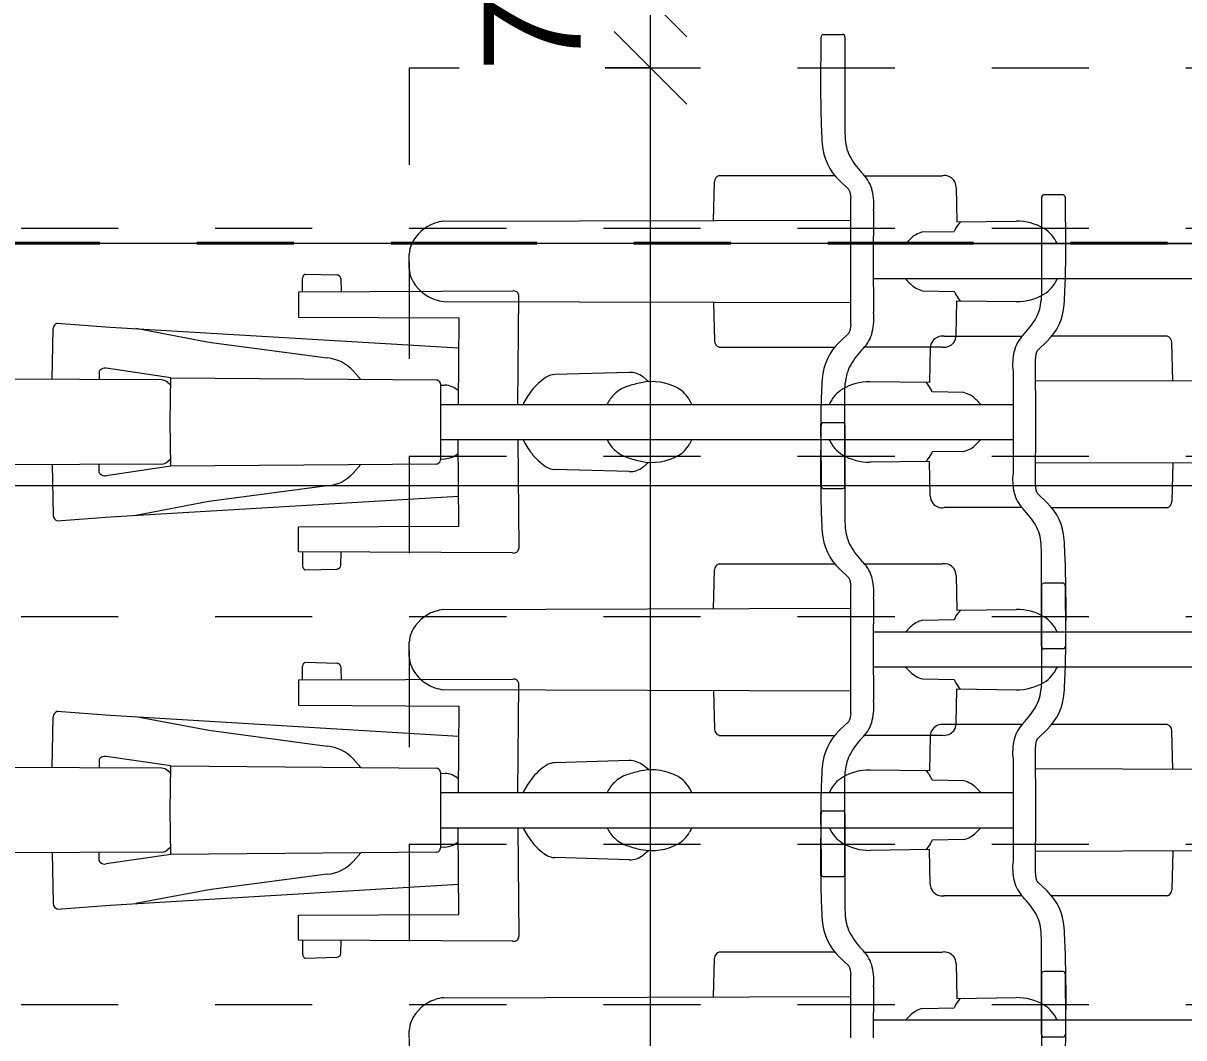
# Model space of a CAD drawing. Header units: metres. Extents: x -35.6 to 33, y -21.5 to 5.9.
# Drawn here: x 18.854 to 20.05, y -3.422 to -2.377 of the extents above; entities that cross this region are included whole.
import ezdxf

# ---------------------------------------------------------------- set-up
doc = ezdxf.new("R2010")
doc.units = ezdxf.units.M
doc.linetypes.add('_Verdeckte Linien_', pattern=[0.15, 0.1, -0.05])
doc.linetypes.add('Strichpunkt - Mittel', pattern=[0.35, 0.15, -0.1, 0, -0.1])
for name, color, linetype, lineweight in [('A-____-____-DIMS', 7, 'Continuous', 5), ('A-____-____-DIMS-50', 7, 'Continuous', 5), ('A-DETL-GENF-HDLN', 7, '_Verdeckte Linien_', 9), ('A-DETL-GENF-OTLN', 7, 'Continuous', 9), ('C-PRKG-____-OTLN', 7, 'Continuous', 9)]:
    doc.layers.add(name, color=color, linetype=linetype, lineweight=lineweight)
doc.layers.add('A-____-MATC-OTLN', color=7, linetype='Strichpunkt - Mittel', lineweight=40, true_color=0x0080ff)
doc.styles.add('Arial', font='arial.ttf', dxfattribs={"height": 0.1})
doc.dimstyles.new('SUB_Rohbau_fein', dxfattribs={"dimscale": 0.3048, "dimtxt": 0.102026, "dimasz": 0.246063, "dimexe": 0.164042, "dimexo": 0.0625, "dimgap": 0.123031, "dimtad": 1, "dimdec": 1, "dimlfac": 100, "dimrnd": 0.5, "dimdsep": 46, "dimtxsty": 'Arial', "dimblk1": 'OBLIQUE', "dimblk2": 'OBLIQUE', "dimsah": 1, "dimcen": 0.09, "dimazin": 0, "dimtfac": 1, "dimtdec": 4, "dimtix": 1, "dimtmove": 0, "dimatfit": 3, "dimfxl": 0.164042, "dimfxlon": 1, "dimtvp": 1, "dimtfill": 1, "dimtolj": 1, "dimtzin": 0, "dimarcsym": 2})
doc.dimstyles.new('SUB_Rohbau_fein_1', dxfattribs={"dimscale": 0.3048, "dimtxt": 0.102026, "dimasz": 0.246063, "dimexe": 0.164042, "dimexo": 0.0625, "dimgap": 0.123031, "dimtad": 1, "dimrnd": 0.005, "dimzin": 0, "dimdsep": 46, "dimtxsty": 'Arial', "dimblk1": 'OBLIQUE', "dimblk2": 'OBLIQUE', "dimsah": 1, "dimcen": 0.09, "dimazin": 0, "dimtfac": 1, "dimtdec": 4, "dimtix": 1, "dimtmove": 0, "dimatfit": 3, "dimfxl": 0.164042, "dimfxlon": 1, "dimtvp": 1, "dimtfill": 1, "dimtolj": 1, "dimtzin": 0, "dimarcsym": 2})

# ---------------------------------------------------------------- blocks, each defined once
blk = doc.blocks.new('Fahrradstellplatz - Fahrradstellplatz-23803867--01_UG_OK_FFB_AF_ru')
at = {"layer": 'A-DETL-GENF-HDLN', "color": 253, "true_color": 0x999999}
for p, q in [((2.4, 0), (2.4, 2)), ((2.4, 0), (2.4, 2)), ((2.8, 0), (2.8, 2)), ((2.8, 0), (2.8, 2)), ((3.2, 0), (3.2, 2))]:
    blk.add_line(p, q, dxfattribs=at)
at = {"layer": 'A-DETL-GENF-OTLN', "color": 253, "true_color": 0x999999}
for p, q in [((2.5573, 1.3551), (2.5556, 1.7345)), ((2.6439, 1.3551), (2.6456, 1.7345)), ((2.9573, 1.3551), (2.9556, 1.7345)), ((3.0439, 1.3551), (3.0456, 1.7345)), ((2.4987, 1.4626), (2.5028, 1.408)), ((2.5568, 1.4679), (2.5043, 1.4669)), ((2.6444, 1.4679), (2.6969, 1.4669)), ((2.7025, 1.4626), (2.6984, 1.408)), ((2.8987, 1.4626), (2.9028, 1.408)), ((2.9568, 1.4679), (2.9043, 1.4669)), ((3.0444, 1.4679), (3.0969, 1.4669)), ((3.1025, 1.4626), (3.0984, 1.408)), ((2.555, 1.3458), (2.5452, 1.4123)), ((2.5486, 1.4194), (2.557, 1.4194)), ((2.6526, 1.4194), (2.6442, 1.4194)), ((2.6462, 1.3458), (2.656, 1.4123)), ((2.955, 1.3458), (2.9452, 1.4123)), ((2.9486, 1.4194), (2.957, 1.4194)), ((3.0526, 1.4194), (3.0442, 1.4194)), ((3.0462, 1.3458), (3.056, 1.4123)), ((2.5028, 1.408), (2.5243, 1.0493)), ((2.6984, 1.408), (2.6769, 1.0493)), ((2.9028, 1.408), (2.9243, 1.0493)), ((3.0984, 1.408), (3.0769, 1.0493)), ((2.5186, 1.3065), (2.5044, 1.3816)), ((2.6826, 1.3065), (2.6968, 1.3816)), ((2.9186, 1.3065), (2.9044, 1.3816)), ((3.0826, 1.3065), (3.0968, 1.3816)), ((2.555, 1.3458), (2.6006, 1.3465)), ((2.5573, 1.0716), (2.555, 1.3458)), ((2.5623, 1.3459), (2.56, 1.3486)), ((2.6006, 1.3465), (2.6462, 1.3458)), ((2.6389, 1.3459), (2.6411, 1.3486)), ((2.6462, 1.3458), (2.6439, 1.0716)), ((2.955, 1.3458), (3.0006, 1.3465)), ((2.9573, 1.0716), (2.955, 1.3458)), ((2.9623, 1.3459), (2.96, 1.3486)), ((3.0006, 1.3465), (3.0462, 1.3458)), ((3.0389, 1.3459), (3.0411, 1.3486)), ((3.0462, 1.3458), (3.0439, 1.0716)), ((2.5347, 1.1845), (2.5186, 1.3065)), ((2.6664, 1.1845), (2.6826, 1.3065)), ((2.9347, 1.1845), (2.9186, 1.3065)), ((3.0664, 1.1845), (3.0826, 1.3065)), ((2.4666, 1.2102), (2.4523, 1.21)), ((2.4658, 0.9937), (2.4667, 1.2142)), ((2.4667, 1.2142), (2.4925, 1.2142)), ((2.4925, 1.2142), (2.4933, 1.049)), ((2.7087, 1.2142), (2.7079, 1.049)), ((2.7345, 1.2142), (2.7087, 1.2142)), ((2.7354, 0.9937), (2.7345, 1.2142)), ((2.7345, 1.2102), (2.7489, 1.21)), ((2.8666, 1.2102), (2.8523, 1.21)), ((2.8658, 0.9937), (2.8667, 1.2142)), ((2.8667, 1.2142), (2.8925, 1.2142)), ((2.8925, 1.2142), (2.8933, 1.049)), ((3.1087, 1.2142), (3.1079, 1.049)), ((3.1345, 1.2142), (3.1087, 1.2142)), ((3.1354, 0.9937), (3.1345, 1.2142)), ((3.1345, 1.2102), (3.1489, 1.21)), ((2.4482, 1.2074), (2.4491, 1.1747)), ((2.753, 1.2074), (2.7521, 1.1747)), ((2.8482, 1.2074), (2.8491, 1.1747)), ((3.153, 1.2074), (3.1521, 1.1747)), ((2.4529, 1.1705), (2.4665, 1.1702)), ((2.7483, 1.1705), (2.7347, 1.1702)), ((2.8529, 1.1705), (2.8665, 1.1702)), ((3.1483, 1.1705), (3.1347, 1.1702)), ((2.5567, 1.1498), (2.5478, 1.1579)), ((2.6445, 1.1498), (2.6534, 1.1579)), ((2.9567, 1.1498), (2.9478, 1.1579)), ((3.0445, 1.1498), (3.0534, 1.1579)), ((2.5604, 1.0681), (2.5621, 1.0675)), ((2.5621, 1.0675), (2.6006, 1.0674)), ((2.5624, 1.0675), (2.5627, 1.0634)), ((2.5825, 1.0675), (2.5825, 0.478)), ((2.6006, 1.0674), (2.6391, 1.0675)), ((2.6187, 1.0675), (2.6187, 0.478)), ((2.6387, 1.0675), (2.6385, 1.0634)), ((2.6391, 1.0675), (2.6408, 1.0681)), ((2.9604, 1.0681), (2.9621, 1.0675)), ((2.9621, 1.0675), (3.0006, 1.0674)), ((2.9624, 1.0675), (2.9627, 1.0634)), ((2.9825, 1.0675), (2.9825, 0.478)), ((3.0006, 1.0674), (3.0391, 1.0675)), ((3.0187, 1.0675), (3.0187, 0.478)), ((3.0387, 1.0675), (3.0385, 1.0634)), ((3.0391, 1.0675), (3.0408, 1.0681)), ((2.4933, 1.049), (2.5825, 1.0497)), ((2.7079, 1.049), (2.6187, 1.0497)), ((2.8933, 1.049), (2.9825, 1.0497)), ((3.1079, 1.049), (3.0187, 1.0497)), ((2.5825, 0.9883), (2.4707, 0.9872)), ((2.6187, 0.9883), (2.7305, 0.9872)), ((2.9825, 0.9883), (2.8707, 0.9872)), ((3.0187, 0.9883), (3.1305, 0.9872)), ((2.5495, 0.8735), (2.5517, 0.95)), ((2.6517, 0.8735), (2.6495, 0.95)), ((2.9495, 0.8735), (2.9517, 0.95)), ((3.0517, 0.8735), (3.0495, 0.95)), ((2.5591, 0.8532), (2.5542, 0.8592)), ((2.6421, 0.8532), (2.647, 0.8592)), ((2.9591, 0.8532), (2.9542, 0.8592)), ((3.0421, 0.8532), (3.047, 0.8592)), ((2.5825, 0.809), (2.5779, 0.8114)), ((2.6187, 0.809), (2.6233, 0.8114)), ((2.9825, 0.809), (2.9779, 0.8114)), ((3.0187, 0.809), (3.0233, 0.8114)), ((2.56, 0.564), (2.5592, 0.6253)), ((2.6412, 0.564), (2.642, 0.6253)), ((2.96, 0.564), (2.9592, 0.6253)), ((3.0412, 0.564), (3.042, 0.6253)), ((2.5242, 0.5633), (2.56, 0.564)), ((2.5599, 0.5677), (2.5626, 0.5655)), ((2.6413, 0.5677), (2.6386, 0.5655)), ((2.677, 0.5633), (2.6412, 0.564)), ((2.9242, 0.5633), (2.96, 0.564)), ((2.9599, 0.5677), (2.9626, 0.5655)), ((3.0413, 0.5677), (3.0386, 0.5655)), ((3.077, 0.5633), (3.0412, 0.564)), ((2.5703, 0.5287), (2.5697, 0.5614)), ((2.6309, 0.5287), (2.6315, 0.5614)), ((2.9703, 0.5287), (2.9697, 0.5614)), ((3.0309, 0.5287), (3.0315, 0.5614)), ((2.5124, 0.469), (2.5124, 0.5492)), ((2.6888, 0.469), (2.6888, 0.5492)), ((2.9124, 0.469), (2.9124, 0.5492)), ((3.0888, 0.469), (3.0888, 0.5492)), ((2.5825, 0.5111), (2.5776, 0.516)), ((2.6187, 0.5111), (2.6236, 0.516)), ((2.9825, 0.5111), (2.9776, 0.516)), ((3.0187, 0.5111), (3.0236, 0.516)), ((2.6006, 0.4779), (2.5482, 0.4781)), ((2.653, 0.4781), (2.6006, 0.4779)), ((3.0006, 0.4779), (2.9482, 0.4781)), ((3.053, 0.4781), (3.0006, 0.4779)), ((2.5354, 0.4549), (2.6006, 0.4547)), ((2.5593, 0.0357), (2.5581, 0.4548)), ((2.6006, 0.4547), (2.6658, 0.4549)), ((2.6419, 0.0357), (2.6431, 0.4548)), ((2.9354, 0.4549), (3.0006, 0.4547)), ((2.9593, 0.0357), (2.9581, 0.4548)), ((3.0006, 0.4547), (3.0658, 0.4549)), ((3.0419, 0.0357), (3.0431, 0.4548)), ((2.4317, 0.4488), (2.3358, 0.4486)), ((2.3667, 0.4263), (2.3667, 0.4463)), ((2.3695, 0.4488), (2.4654, 0.4486)), ((2.4345, 0.4263), (2.4345, 0.4463)), ((2.4654, 0.4486), (2.4751, 0.4491)), ((2.5266, 0.4527), (2.5174, 0.443)), ((2.6746, 0.4527), (2.6838, 0.443)), ((2.7358, 0.4486), (2.7261, 0.4491)), ((2.8317, 0.4488), (2.7358, 0.4486)), ((2.7667, 0.4263), (2.7667, 0.4463)), ((2.7695, 0.4488), (2.8654, 0.4486)), ((2.8345, 0.4263), (2.8345, 0.4463)), ((2.8654, 0.4486), (2.8751, 0.4491)), ((2.9266, 0.4527), (2.9174, 0.443)), ((3.0746, 0.4527), (3.0838, 0.443)), ((3.1358, 0.4486), (3.1261, 0.4491)), ((3.2317, 0.4488), (3.1358, 0.4486)), ((3.2345, 0.4263), (3.2345, 0.4463)), ((2.5122, 0.3193), (2.5122, 0.4382)), ((2.689, 0.3193), (2.689, 0.4382)), ((2.9122, 0.3193), (2.9122, 0.4382)), ((3.089, 0.3193), (3.089, 0.4382)), ((2.4202, 0.4238), (2.3698, 0.4242)), ((2.381, 0.4238), (2.4314, 0.4242)), ((2.8202, 0.4238), (2.7698, 0.4242)), ((2.781, 0.4238), (2.8314, 0.4242)), ((3.181, 0.4238), (3.2314, 0.4242)), ((2.5585, 0.3133), (2.5186, 0.3144)), ((2.6427, 0.3133), (2.6826, 0.3144)), ((2.9585, 0.3133), (2.9186, 0.3144)), ((3.0427, 0.3133), (3.0826, 0.3144))]:
    blk.add_line(p, q, dxfattribs=at)
for centre, radius, start, end in [((2.5045, 1.4608), 0.00606, 91.0937, 163.2001), ((2.6967, 1.4608), 0.00606, 16.7999, 88.9063), ((2.9045, 1.4608), 0.00606, 91.0937, 163.2001), ((3.0967, 1.4608), 0.00606, 16.7999, 88.9063), ((2.5532, 1.4134), 0.00806, 139.5195, 188.3681), ((2.5486, 1.4174), 0.00199, 89.2163, 139.5195), ((2.6526, 1.4174), 0.00199, 40.4805, 90.7837), ((2.648, 1.4134), 0.00806, 351.6319, 40.4805), ((2.9532, 1.4134), 0.00806, 139.5195, 188.3681), ((2.9486, 1.4174), 0.00199, 89.2163, 139.5195), ((3.0526, 1.4174), 0.00199, 40.4805, 90.7837), ((3.048, 1.4134), 0.00806, 351.6319, 40.4805), ((2.5689, 1.3562), 0.0117, 185.1134, 220.3907), ((2.6323, 1.3562), 0.0117, 319.6093, 354.8866), ((2.9689, 1.3562), 0.0117, 185.1134, 220.3907), ((3.0323, 1.3562), 0.0117, 319.6093, 354.8866), ((2.4524, 1.2054), 0.00464, 90.4692, 154.4859), ((2.7488, 1.2054), 0.00464, 25.5141, 89.5308), ((2.8524, 1.2054), 0.00464, 90.4692, 154.4859), ((3.1488, 1.2054), 0.00464, 25.5141, 89.5308), ((2.5758, 1.1882), 0.0413, 185.2207, 227.2443), ((2.6254, 1.1882), 0.0413, 312.7557, 354.7793), ((2.9758, 1.1882), 0.0413, 185.2207, 227.2443), ((3.0254, 1.1882), 0.0413, 312.7557, 354.7793), ((2.4535, 1.1749), 0.00438, 181.6744, 261.5061), ((2.7477, 1.1749), 0.00438, 278.4939, 358.3256), ((2.8535, 1.1749), 0.00438, 181.6744, 261.5061), ((3.1477, 1.1749), 0.00438, 278.4939, 358.3256), ((2.562, 1.0727), 0.00483, 193.2596, 250.1257), ((2.6392, 1.0727), 0.00483, 289.8743, 346.7404), ((2.962, 1.0727), 0.00483, 193.2596, 250.1257), ((3.0392, 1.0727), 0.00483, 289.8743, 346.7404), ((2.5854, 1.0646), 0.0228, 183.0499, 221.2324), ((2.6158, 1.0646), 0.0228, 318.7676, 356.9501), ((2.9854, 1.0646), 0.0228, 183.0499, 221.2324), ((3.0158, 1.0646), 0.0228, 318.7676, 356.9501), ((2.4706, 0.9923), 0.00508, 164.2179, 270.5532), ((2.7305, 0.9923), 0.00508, 269.4468, 15.7821), ((2.8706, 0.9923), 0.00508, 164.2179, 270.5532), ((3.1305, 0.9923), 0.00508, 269.4468, 15.7821), ((2.6288, 0.893), 0.1011, 117.2613, 126.5019), ((2.5724, 0.893), 0.1011, 53.4981, 62.7387), ((3.0288, 0.893), 0.1011, 117.2613, 126.5019), ((2.9724, 0.893), 0.1011, 53.4981, 62.7387), ((2.6028, 0.9281), 0.0574, 126.5019, 147.5068), ((2.5984, 0.9281), 0.0574, 32.4932, 53.4981), ((3.0028, 0.9281), 0.0574, 126.5019, 147.5068), ((2.9984, 0.9281), 0.0574, 32.4932, 53.4981), ((2.5693, 0.9495), 0.0176, 147.5068, 178.3381), ((2.6319, 0.9495), 0.0176, 1.6619, 32.4932), ((2.9693, 0.9495), 0.0176, 147.5068, 178.3381), ((3.0319, 0.9495), 0.0176, 1.6619, 32.4932), ((2.5986, 0.8634), 0.0367, 136.3239, 161.1879), ((2.5961, 0.8658), 0.0333, 114.1511, 136.3239), ((2.6051, 0.8658), 0.0333, 43.6761, 65.8489), ((2.6026, 0.8634), 0.0367, 18.8121, 43.6761), ((2.9986, 0.8634), 0.0367, 136.3239, 161.1879), ((2.9961, 0.8658), 0.0333, 114.1511, 136.3239), ((3.0051, 0.8658), 0.0333, 43.6761, 65.8489), ((3.0026, 0.8634), 0.0367, 18.8121, 43.6761), ((2.5712, 0.8728), 0.0217, 178.2161, 218.6857), ((2.671, 0.8388), 0.1131, 161.1879, 168.5086), ((2.5302, 0.8388), 0.1131, 11.4914, 18.8121), ((2.63, 0.8728), 0.0217, 321.3143, 1.7839), ((2.9712, 0.8728), 0.0217, 178.2161, 218.6857), ((3.071, 0.8388), 0.1131, 161.1879, 168.5086), ((2.9302, 0.8388), 0.1131, 11.4914, 18.8121), ((3.03, 0.8728), 0.0217, 321.3143, 1.7839), ((2.6151, 0.8501), 0.0561, 168.5086, 208.7294), ((2.5861, 0.8501), 0.0561, 331.2706, 11.4914), ((3.0151, 0.8501), 0.0561, 168.5086, 208.7294), ((2.9861, 0.8501), 0.0561, 331.2706, 11.4914), ((2.5914, 0.8372), 0.0291, 208.7294, 242.3562), ((2.6097, 0.8372), 0.0291, 297.6438, 331.2706), ((2.9914, 0.8372), 0.0291, 208.7294, 242.3562), ((3.0097, 0.8372), 0.0291, 297.6438, 331.2706), ((2.5952, 0.6369), 0.033, 113.0393, 149.4774), ((2.606, 0.6369), 0.033, 30.5226, 66.9607), ((2.9952, 0.6369), 0.033, 113.0393, 149.4774), ((3.006, 0.6369), 0.033, 30.5226, 66.9607), ((2.6138, 0.626), 0.0546, 149.4774, 180.6909), ((2.5874, 0.626), 0.0546, 359.3091, 30.5226), ((3.0138, 0.626), 0.0546, 149.4774, 180.6909), ((2.9874, 0.626), 0.0546, 359.3091, 30.5226), ((2.5241, 0.5518), 0.0115, 89.7991, 128.2192), ((2.577, 0.5825), 0.0223, 229.8575, 251.052), ((2.6242, 0.5825), 0.0223, 288.948, 310.1425), ((2.6771, 0.5518), 0.0115, 51.7808, 90.2009), ((2.9241, 0.5518), 0.0115, 89.7991, 128.2192), ((2.977, 0.5825), 0.0223, 229.8575, 251.052), ((3.0242, 0.5825), 0.0223, 288.948, 310.1425), ((3.0771, 0.5518), 0.0115, 51.7808, 90.2009), ((2.5247, 0.551), 0.0125, 128.2192, 188.3038), ((2.6765, 0.551), 0.0125, 351.6962, 51.7808), ((2.9247, 0.551), 0.0125, 128.2192, 188.3038), ((3.0765, 0.551), 0.0125, 351.6962, 51.7808), ((2.5968, 0.5354), 0.0273, 194.1816, 225.3541), ((2.6044, 0.5354), 0.0273, 314.6459, 345.8184), ((2.9968, 0.5354), 0.0273, 194.1816, 225.3541), ((3.0044, 0.5354), 0.0273, 314.6459, 345.8184), ((2.5414, 0.4178), 0.0607, 83.5208, 102.9222), ((2.6598, 0.4178), 0.0607, 77.0778, 96.4792), ((2.9414, 0.4178), 0.0607, 83.5208, 102.9222), ((3.0598, 0.4178), 0.0607, 77.0778, 96.4792), ((2.4519, 0.5273), 0.0839, 300.1335, 314.8059), ((2.5355, 0.4431), 0.0347, 102.9222, 134.8059), ((2.6656, 0.4431), 0.0347, 45.1941, 77.0778), ((2.7493, 0.5273), 0.0839, 225.1941, 239.8665), ((2.8519, 0.5273), 0.0839, 300.1335, 314.8059), ((2.9355, 0.4431), 0.0347, 102.9222, 134.8059), ((3.0656, 0.4431), 0.0347, 45.1941, 77.0778), ((3.1493, 0.5273), 0.0839, 225.1941, 239.8665), ((2.473, 0.491), 0.0419, 272.8793, 300.1335), ((2.5353, 0.4364), 0.0186, 89.7864, 118.0605), ((2.6659, 0.4364), 0.0186, 61.9395, 90.2136), ((2.7282, 0.491), 0.0419, 239.8665, 267.1207), ((2.873, 0.491), 0.0419, 272.8793, 300.1335), ((2.9353, 0.4364), 0.0186, 89.7864, 118.0605), ((3.0659, 0.4364), 0.0186, 61.9395, 90.2136), ((3.1282, 0.491), 0.0419, 239.8665, 267.1207), ((2.3692, 0.4463), 0.00251, 83.5873, 180), ((2.4319, 0.4463), 0.00251, 0, 96.4127), ((2.4762, 0.482), 0.0567, 273.4273, 316.6249), ((2.725, 0.482), 0.0567, 223.3751, 266.5727), ((2.7692, 0.4463), 0.00251, 83.5873, 180), ((2.8319, 0.4463), 0.00251, 0, 96.4127), ((2.8762, 0.482), 0.0567, 273.4273, 316.6249), ((3.125, 0.482), 0.0567, 223.3751, 266.5727), ((3.2319, 0.4463), 0.00251, 0, 96.4127), ((2.3761, 1.3361), 0.9124, 266.5727, 270.3077), ((2.3698, 0.4274), 0.00327, 199.6166, 269.5389), ((2.4251, 1.3361), 0.9124, 269.6923, 273.4273), ((2.4314, 0.4274), 0.00327, 270.4611, 340.3834), ((2.7761, 1.3361), 0.9124, 266.5727, 270.3077), ((2.7698, 0.4274), 0.00327, 199.6166, 269.5389), ((2.8251, 1.3361), 0.9124, 269.6923, 273.4273), ((2.8314, 0.4274), 0.00327, 270.4611, 340.3834), ((3.1761, 1.3361), 0.9124, 266.5727, 270.3077), ((3.2314, 0.4274), 0.00327, 270.4611, 340.3834), ((2.5188, 0.3212), 0.00683, 196.6805, 268.4014), ((2.6824, 0.3212), 0.00683, 271.5986, 343.3195), ((2.9188, 0.3212), 0.00683, 196.6805, 268.4014), ((3.0824, 0.3212), 0.00683, 271.5986, 343.3195)]:
    blk.add_arc(centre, radius, start, end, dxfattribs=at)
blk = doc.blocks.new('Fahrradstellplatz - Fahrradstellplatz-23804100--01_UG_OK_FFB_AF_ru')
at = {"layer": 'A-DETL-GENF-HDLN', "color": 253, "true_color": 0x999999}
for p, q in [((2.4, 0), (2, 0)), ((2.4, 0), (2.4, -2)), ((2.8, 0), (2.4, 0)), ((2.4, 0), (2.4, -2)), ((2.8, 0), (2.8, -2)), ((3.2, 0), (2.8, 0)), ((2.8, 0), (2.8, -2)), ((3.2, 0), (3.2, -2))]:
    blk.add_line(p, q, dxfattribs=at)
at = {"layer": 'A-DETL-GENF-OTLN', "color": 253, "true_color": 0x999999}
for p, q in [((2.2006, 0), (2.2081, 0)), ((2.5931, 0), (2.6006, 0)), ((2.6006, 0), (2.6081, 0)), ((2.9931, 0), (3.0006, 0)), ((3.0006, 0), (3.0081, 0)), ((2.2419, -0.0357), (2.2431, -0.4548)), ((2.5593, -0.0357), (2.5581, -0.4548)), ((2.6419, -0.0357), (2.6431, -0.4548)), ((2.9593, -0.0357), (2.9581, -0.4548)), ((3.0419, -0.0357), (3.0431, -0.4548)), ((2.2427, -0.3133), (2.2826, -0.3144)), ((2.289, -0.3193), (2.289, -0.4382)), ((2.5122, -0.3193), (2.5122, -0.4382)), ((2.5585, -0.3133), (2.5186, -0.3144)), ((2.6427, -0.3133), (2.6826, -0.3144)), ((2.689, -0.3193), (2.689, -0.4382)), ((2.9122, -0.3193), (2.9122, -0.4382)), ((2.9585, -0.3133), (2.9186, -0.3144)), ((3.0427, -0.3133), (3.0826, -0.3144)), ((3.089, -0.3193), (3.089, -0.4382)), ((2.3667, -0.4263), (2.3667, -0.4463)), ((2.4202, -0.4238), (2.3698, -0.4242)), ((2.381, -0.4238), (2.4314, -0.4242)), ((2.4345, -0.4263), (2.4345, -0.4463)), ((2.7667, -0.4263), (2.7667, -0.4463)), ((2.8202, -0.4238), (2.7698, -0.4242)), ((2.781, -0.4238), (2.8314, -0.4242)), ((2.8345, -0.4263), (2.8345, -0.4463)), ((3.181, -0.4238), (3.2314, -0.4242)), ((3.2345, -0.4263), (3.2345, -0.4463)), ((2.2746, -0.4527), (2.2838, -0.443)), ((2.3358, -0.4486), (2.3261, -0.4491)), ((2.4317, -0.4488), (2.3358, -0.4486)), ((2.3695, -0.4488), (2.4654, -0.4486)), ((2.4654, -0.4486), (2.4751, -0.4491)), ((2.5266, -0.4527), (2.5174, -0.443)), ((2.6746, -0.4527), (2.6838, -0.443)), ((2.7358, -0.4486), (2.7261, -0.4491)), ((2.8317, -0.4488), (2.7358, -0.4486)), ((2.7695, -0.4488), (2.8654, -0.4486)), ((2.8654, -0.4486), (2.8751, -0.4491)), ((2.9266, -0.4527), (2.9174, -0.443)), ((3.0746, -0.4527), (3.0838, -0.443)), ((3.1358, -0.4486), (3.1261, -0.4491)), ((3.2317, -0.4488), (3.1358, -0.4486)), ((2.2006, -0.4547), (2.2658, -0.4549)), ((2.5354, -0.4549), (2.6006, -0.4547)), ((2.6006, -0.4547), (2.6658, -0.4549)), ((2.9354, -0.4549), (3.0006, -0.4547)), ((3.0006, -0.4547), (3.0658, -0.4549)), ((2.253, -0.4781), (2.2006, -0.4779)), ((2.2187, -1.0675), (2.2187, -0.478)), ((2.2888, -0.469), (2.2888, -0.5492)), ((2.5124, -0.469), (2.5124, -0.5492)), ((2.6006, -0.4779), (2.5482, -0.4781)), ((2.5825, -1.0675), (2.5825, -0.478)), ((2.653, -0.4781), (2.6006, -0.4779)), ((2.6187, -1.0675), (2.6187, -0.478)), ((2.6888, -0.469), (2.6888, -0.5492)), ((2.9124, -0.469), (2.9124, -0.5492)), ((3.0006, -0.4779), (2.9482, -0.4781)), ((2.9825, -1.0675), (2.9825, -0.478)), ((3.053, -0.4781), (3.0006, -0.4779)), ((3.0187, -1.0675), (3.0187, -0.478)), ((3.0888, -0.469), (3.0888, -0.5492)), ((2.2187, -0.5111), (2.2236, -0.516)), ((2.5825, -0.5111), (2.5776, -0.516)), ((2.6187, -0.5111), (2.6236, -0.516)), ((2.9825, -0.5111), (2.9776, -0.516)), ((3.0187, -0.5111), (3.0236, -0.516)), ((2.2309, -0.5287), (2.2315, -0.5614)), ((2.5703, -0.5287), (2.5697, -0.5614)), ((2.6309, -0.5287), (2.6315, -0.5614)), ((2.9703, -0.5287), (2.9697, -0.5614)), ((3.0309, -0.5287), (3.0315, -0.5614)), ((2.2413, -0.5677), (2.2386, -0.5655)), ((2.277, -0.5633), (2.2412, -0.564)), ((2.2412, -0.564), (2.242, -0.6253)), ((2.5242, -0.5633), (2.56, -0.564)), ((2.56, -0.564), (2.5592, -0.6253)), ((2.5599, -0.5677), (2.5626, -0.5655)), ((2.6413, -0.5677), (2.6386, -0.5655)), ((2.677, -0.5633), (2.6412, -0.564)), ((2.6412, -0.564), (2.642, -0.6253)), ((2.9242, -0.5633), (2.96, -0.564)), ((2.96, -0.564), (2.9592, -0.6253)), ((2.9599, -0.5677), (2.9626, -0.5655)), ((3.0413, -0.5677), (3.0386, -0.5655)), ((3.077, -0.5633), (3.0412, -0.564)), ((3.0412, -0.564), (3.042, -0.6253))]:
    blk.add_line(p, q, dxfattribs=at)
for centre, radius, start, end in [((2.5931, -0.024), 0.024, 90.0116, 114.7042), ((2.9931, -0.024), 0.024, 90.0116, 114.7042), ((2.2081, -0.024), 0.024, 65.2958, 89.9884), ((2.2009, -0.0396), 0.0412, 18.9471, 65.2958), ((2.6003, -0.0396), 0.0412, 114.7042, 161.0529), ((2.6081, -0.024), 0.024, 65.2958, 89.9884), ((2.6009, -0.0396), 0.0412, 18.9471, 65.2958), ((3.0003, -0.0396), 0.0412, 114.7042, 161.0529), ((3.0081, -0.024), 0.024, 65.2958, 89.9884), ((3.0009, -0.0396), 0.0412, 18.9471, 65.2958), ((2.2015, -0.0394), 0.0406, 5.2642, 18.9471), ((2.5997, -0.0394), 0.0406, 161.0529, 174.7358), ((2.6015, -0.0394), 0.0406, 5.2642, 18.9471), ((2.9997, -0.0394), 0.0406, 161.0529, 174.7358), ((3.0015, -0.0394), 0.0406, 5.2642, 18.9471), ((2.2824, -0.3212), 0.00683, 16.6805, 88.4014), ((2.5188, -0.3212), 0.00683, 91.5986, 163.3195), ((2.6824, -0.3212), 0.00683, 16.6805, 88.4014), ((2.9188, -0.3212), 0.00683, 91.5986, 163.3195), ((3.0824, -0.3212), 0.00683, 16.6805, 88.4014), ((2.325, -0.482), 0.0567, 93.4273, 136.6249), ((2.3761, -1.3361), 0.9124, 89.6923, 93.4273), ((2.3698, -0.4274), 0.00327, 90.4611, 160.3834), ((2.4251, -1.3361), 0.9124, 86.5727, 90.3077), ((2.4314, -0.4274), 0.00327, 19.6166, 89.5389), ((2.4762, -0.482), 0.0567, 43.3751, 86.5727), ((2.725, -0.482), 0.0567, 93.4273, 136.6249), ((2.7761, -1.3361), 0.9124, 89.6923, 93.4273), ((2.7698, -0.4274), 0.00327, 90.4611, 160.3834), ((2.8251, -1.3361), 0.9124, 86.5727, 90.3077), ((2.8314, -0.4274), 0.00327, 19.6166, 89.5389), ((2.8762, -0.482), 0.0567, 43.3751, 86.5727), ((3.125, -0.482), 0.0567, 93.4273, 136.6249), ((3.1761, -1.3361), 0.9124, 89.6923, 93.4273), ((3.2314, -0.4274), 0.00327, 19.6166, 89.5389), ((2.2659, -0.4364), 0.0186, 269.7864, 298.0605), ((2.3282, -0.491), 0.0419, 92.8793, 120.1335), ((2.3692, -0.4463), 0.00251, 180, 276.4127), ((2.4319, -0.4463), 0.00251, 263.5873, 0), ((2.473, -0.491), 0.0419, 59.8665, 87.1207), ((2.5353, -0.4364), 0.0186, 241.9395, 270.2136), ((2.6659, -0.4364), 0.0186, 269.7864, 298.0605), ((2.7282, -0.491), 0.0419, 92.8793, 120.1335), ((2.7692, -0.4463), 0.00251, 180, 276.4127), ((2.8319, -0.4463), 0.00251, 263.5873, 0), ((2.873, -0.491), 0.0419, 59.8665, 87.1207), ((2.9353, -0.4364), 0.0186, 241.9395, 270.2136), ((3.0659, -0.4364), 0.0186, 269.7864, 298.0605), ((3.1282, -0.491), 0.0419, 92.8793, 120.1335), ((3.2319, -0.4463), 0.00251, 263.5873, 0), ((2.3493, -0.5273), 0.0839, 120.1335, 134.8059), ((2.4519, -0.5273), 0.0839, 45.1941, 59.8665), ((2.7493, -0.5273), 0.0839, 120.1335, 134.8059), ((2.8519, -0.5273), 0.0839, 45.1941, 59.8665), ((3.1493, -0.5273), 0.0839, 120.1335, 134.8059), ((2.2598, -0.4178), 0.0607, 263.5208, 282.9222), ((2.2656, -0.4431), 0.0347, 282.9222, 314.8059), ((2.5355, -0.4431), 0.0347, 225.1941, 257.0778), ((2.5414, -0.4178), 0.0607, 257.0778, 276.4792), ((2.6598, -0.4178), 0.0607, 263.5208, 282.9222), ((2.6656, -0.4431), 0.0347, 282.9222, 314.8059), ((2.9355, -0.4431), 0.0347, 225.1941, 257.0778), ((2.9414, -0.4178), 0.0607, 257.0778, 276.4792), ((3.0598, -0.4178), 0.0607, 263.5208, 282.9222), ((3.0656, -0.4431), 0.0347, 282.9222, 314.8059), ((2.2044, -0.5354), 0.0273, 14.1816, 45.3541), ((2.5968, -0.5354), 0.0273, 134.6459, 165.8184), ((2.6044, -0.5354), 0.0273, 14.1816, 45.3541), ((2.9968, -0.5354), 0.0273, 134.6459, 165.8184), ((3.0044, -0.5354), 0.0273, 14.1816, 45.3541), ((2.2765, -0.551), 0.0125, 308.2192, 8.3038), ((2.5247, -0.551), 0.0125, 171.6962, 231.7808), ((2.6765, -0.551), 0.0125, 308.2192, 8.3038), ((2.9247, -0.551), 0.0125, 171.6962, 231.7808), ((3.0765, -0.551), 0.0125, 308.2192, 8.3038), ((2.2242, -0.5825), 0.0223, 49.8575, 71.052), ((2.2771, -0.5518), 0.0115, 269.7991, 308.2192), ((2.5241, -0.5518), 0.0115, 231.7808, 270.2009), ((2.577, -0.5825), 0.0223, 108.948, 130.1425), ((2.6242, -0.5825), 0.0223, 49.8575, 71.052), ((2.6771, -0.5518), 0.0115, 269.7991, 308.2192), ((2.9241, -0.5518), 0.0115, 231.7808, 270.2009), ((2.977, -0.5825), 0.0223, 108.948, 130.1425), ((3.0242, -0.5825), 0.0223, 49.8575, 71.052), ((3.0771, -0.5518), 0.0115, 269.7991, 308.2192), ((2.1874, -0.626), 0.0546, 329.4774, 0.6909), ((2.6138, -0.626), 0.0546, 179.3091, 210.5226), ((2.5874, -0.626), 0.0546, 329.4774, 0.6909), ((3.0138, -0.626), 0.0546, 179.3091, 210.5226), ((2.9874, -0.626), 0.0546, 329.4774, 0.6909), ((2.206, -0.6369), 0.033, 293.0393, 329.4774), ((2.5952, -0.6369), 0.033, 210.5226, 246.9607), ((2.606, -0.6369), 0.033, 293.0393, 329.4774), ((2.9952, -0.6369), 0.033, 210.5226, 246.9607), ((3.006, -0.6369), 0.033, 293.0393, 329.4774)]:
    blk.add_arc(centre, radius, start, end, dxfattribs=at)
blk = doc.blocks.new('DIMBLOCK117--01_UG_OK_FFB_AF_ru')
at = {"layer": 'A-____-____-DIMS-50'}
for p, q in [((17.952, -2.6034), (17.952, -2.5534)), ((25.382, -2.6034), (25.382, -2.5534)), ((17.952, -2.6034), (17.9895, -2.5659)), ((25.382, -2.6034), (25.4195, -2.5659)), ((17.952, -2.6034), (17.9145, -2.6409)), ((17.952, -2.6034), (25.382, -2.6034)), ((17.952, -2.6034), (17.952, -2.6534)), ((25.382, -2.6034), (25.3445, -2.6409)), ((25.382, -2.6034), (25.382, -2.6534))]:
    blk.add_line(p, q, dxfattribs=at)
at = {"layer": 'A-____-____-DIMS-50', "color": 0, "insert": (21.5313, -2.4314), "char_height": 0.1, "width": 0.325653, "attachment_point": 1, "line_spacing_factor": 0.941778, "style": 'Arial', "bg_fill": 3, "box_fill_scale": 1.25, "bg_fill_color": 256, "bg_fill_true_color": 13158600, "bg_fill_transparency": 0}
blk.add_mtext('7.43', dxfattribs=at)
blk = doc.blocks.new('_Oblique')
at = {"color": 0, "linetype": 'ByBlock', "lineweight": -2}
blk.add_line((-0.5, -0.5), (0.5, 0.5), dxfattribs=at)
blk = doc.blocks.new('DIMBLOCK119--01_UG_OK_FFB_AF_ru')
at = {"layer": 'A-____-____-DIMS-50'}
for p, q in [((-13.183, -2.8534), (-13.183, -2.8034)), ((25.382, -2.8534), (25.382, -2.8034)), ((-13.183, -2.8534), (-13.1455, -2.8159)), ((25.382, -2.8534), (25.4195, -2.8159)), ((-13.183, -2.8534), (-13.2205, -2.8909)), ((-13.183, -2.8534), (25.382, -2.8534)), ((-13.183, -2.8534), (-13.183, -2.9034)), ((25.382, -2.8534), (25.3445, -2.8909)), ((25.382, -2.8534), (25.382, -2.9034))]:
    blk.add_line(p, q, dxfattribs=at)
at = {"layer": 'A-____-____-DIMS-50', "color": 0, "insert": (5.899, -2.6814), "char_height": 0.1, "width": 0.481134, "attachment_point": 1, "line_spacing_factor": 0.941778, "style": 'Arial', "bg_fill": 3, "box_fill_scale": 1.25, "bg_fill_color": 256, "bg_fill_true_color": 13158600, "bg_fill_transparency": 0}
blk.add_mtext('38.56\\A2\\H0.5x;\\S5^  ;\\H2x;', dxfattribs=at)
blk = doc.blocks.new('DIMBLOCK259--01_UG_OK_FFB_AF_ru')
at = {"layer": 'A-____-____-DIMS-50'}
for p, q in [((19.5005, -2.4229), (19.463, -2.3854)), ((19.5005, -2.4229), (19.4505, -2.4229)), ((19.5005, -5.7884), (19.5005, -2.4229)), ((19.5005, -2.4229), (19.538, -2.4604)), ((19.5005, -2.4229), (19.5505, -2.4229)), ((19.5005, -5.7884), (19.463, -5.7509)), ((19.5005, -5.7884), (19.4505, -5.7884)), ((19.5005, -5.7884), (19.538, -5.8259)), ((19.5005, -5.7884), (19.5505, -5.7884))]:
    blk.add_line(p, q, dxfattribs=at)
at = {"layer": 'A-____-____-DIMS-50', "color": 0, "insert": (19.3285, -4.2674), "char_height": 0.1, "width": 0.388091, "attachment_point": 1, "rotation": 90, "line_spacing_factor": 0.941778, "style": 'Arial', "bg_fill": 3, "box_fill_scale": 1.25, "bg_fill_color": 256, "bg_fill_true_color": 13158600, "bg_fill_transparency": 0}
blk.add_mtext('3.36\\A2\\H0.5x;\\S5^  ;\\H2x;', dxfattribs=at)
blk = doc.blocks.new('DIMBLOCK260--01_UG_OK_FFB_AF_ru')
at = {"layer": 'A-____-____-DIMS-50'}
for p, q in [((19.5005, -2.3534), (19.463, -2.3159)), ((19.5005, -2.3534), (19.4505, -2.3534)), ((19.5005, -2.4229), (19.5005, -2.3534)), ((19.5005, -2.3534), (19.538, -2.3909)), ((19.5005, -2.3534), (19.5505, -2.3534)), ((19.5005, -2.4229), (19.463, -2.3854)), ((19.5005, -2.4229), (19.4505, -2.4229)), ((19.5005, -2.4229), (19.538, -2.4604)), ((19.5005, -2.4229), (19.5505, -2.4229))]:
    blk.add_line(p, q, dxfattribs=at)
at = {"layer": 'A-____-____-DIMS-50', "color": 0, "insert": (19.3285, -2.4269), "char_height": 0.1, "width": 0.093044, "attachment_point": 1, "rotation": 90, "line_spacing_factor": 0.941778, "style": 'Arial', "bg_fill": 3, "box_fill_scale": 1.25, "bg_fill_color": 256, "bg_fill_true_color": 13158600, "bg_fill_transparency": 0}
blk.add_mtext('7', dxfattribs=at)

msp = doc.modelspace()

# ---------------------------------------------------------------- block references
at = {"layer": 'C-PRKG-____-OTLN', "color": 253, "true_color": 0x999999}
for name, p, rotation in [('Fahrradstellplatz - Fahrradstellplatz-23804100--01_UG_OK_FFB_AF_ru', (19.252, -5.6229), 90.00000000000092), ('Fahrradstellplatz - Fahrradstellplatz-23803867--01_UG_OK_FFB_AF_ru', (20.352, -5.7884), 90.00000000000031)]:
    msp.add_blockref(name, p, dxfattribs=dict(at, rotation=rotation))

# ---------------------------------------------------------------- next in the draw order: dimensions: what is measured, and where the dimension line sits
at = {"layer": 'A-____-____-DIMS'}
dim = msp.add_linear_dim(base=(25.382, -2.6034), p1=(17.952, -2.5534), p2=(25.382, -2.5534), dimstyle='SUB_Rohbau_fein_1', override={"dimpost": '<>', "dimfxl": 7.43}, dxfattribs=at)
dim.commit()
dim.dimension.update_dxf_attribs({"geometry": 'DIMBLOCK117--01_UG_OK_FFB_AF_ru', "text_midpoint": (21.667, -2.5149)})

# ---------------------------------------------------------------- next in the draw order: dimensions: what is measured, and where the dimension line sits
dim = msp.add_linear_dim(base=(25.382, -2.8534), p1=(-13.183, -2.8034), p2=(25.382, -2.8034), text='\\A1;38.56\\Q;{\\A1;{\\H0.5x;\\S5^ ;}}', dimstyle='SUB_Rohbau_fein_1', override={"dimpost": '<>', "dimfxl": 38.565}, dxfattribs=at)
dim.commit()
dim.dimension.update_dxf_attribs({"geometry": 'DIMBLOCK119--01_UG_OK_FFB_AF_ru', "text_midpoint": (6.0995, -2.7649)})

# ---------------------------------------------------------------- next in the draw order: dimensions: what is measured, and where the dimension line sits
dim = msp.add_linear_dim(base=(19.5005, -2.4229), p1=(19.4505, -5.7884), p2=(19.4505, -2.4229), angle=90, text='\\A1;3.36\\Q;{\\A1;{\\H0.5x;\\S5^ ;}}', dimstyle='SUB_Rohbau_fein_1', override={"dimpost": '<>', "dimfxl": 3.365545}, dxfattribs=at)
dim.commit()
dim.dimension.update_dxf_attribs({"geometry": 'DIMBLOCK259--01_UG_OK_FFB_AF_ru', "text_midpoint": (19.4119, -4.1057)})

# ---------------------------------------------------------------- next in the draw order: linework, layer by layer
at = {"layer": 'A-____-MATC-OTLN'}
msp.add_line((-33.8668, -2.6034), (32.9979, -2.6034), dxfattribs=at)

# ---------------------------------------------------------------- next in the draw order: dimensions: what is measured, and where the dimension line sits
at = {"layer": 'A-____-____-DIMS'}
dim = msp.add_linear_dim(base=(19.50051, -2.35344), p1=(19.45051, -2.4229), p2=(19.45051, -2.35344), angle=90, dimstyle='SUB_Rohbau_fein', override={"dimpost": '<>', "dimfxl": 0.06946}, dxfattribs=at)
dim.commit()
dim.dimension.update_dxf_attribs({"geometry": 'DIMBLOCK260--01_UG_OK_FFB_AF_ru', "text_midpoint": (19.41301, -2.38817)})

doc.saveas('drawing.dxf')
